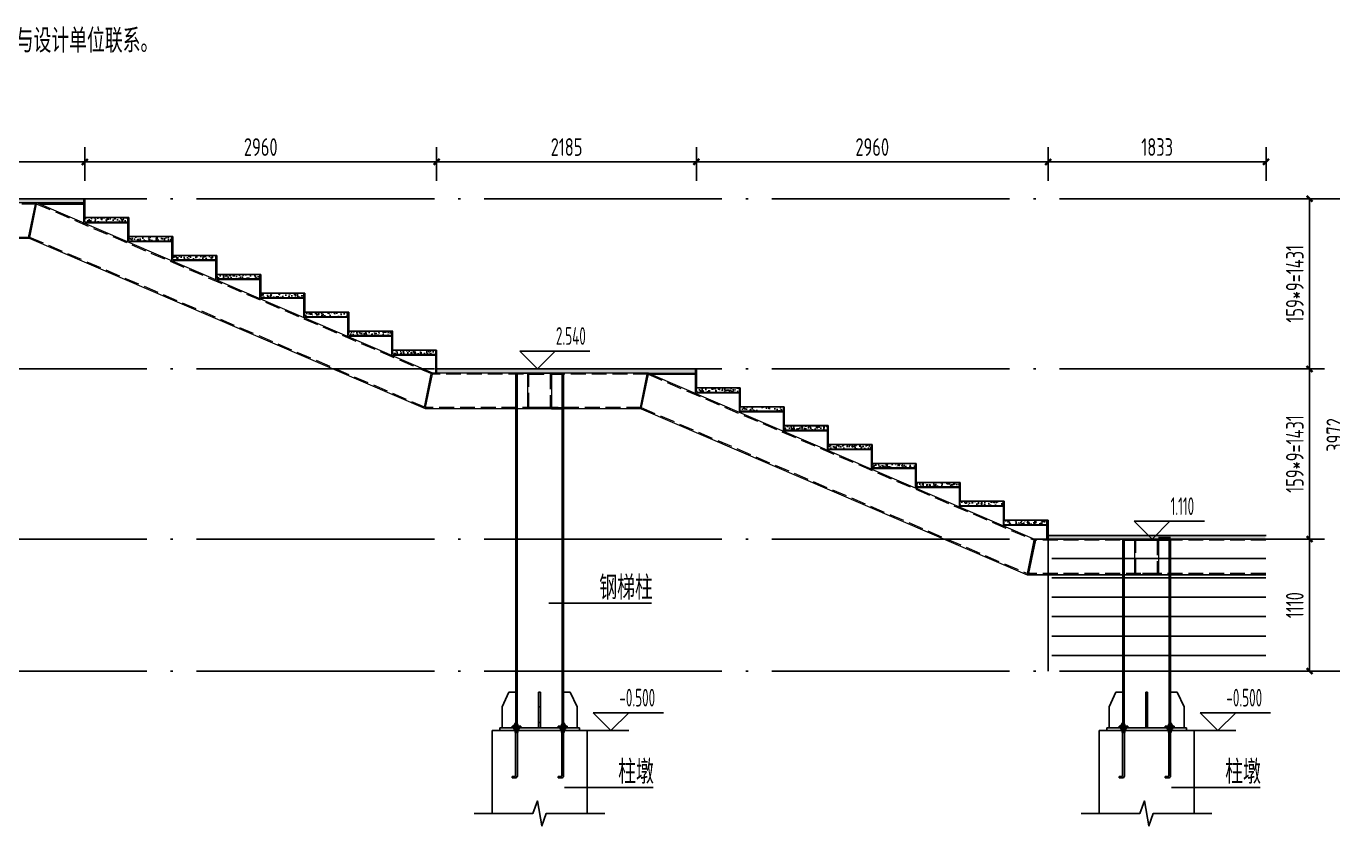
# Model space of a CAD drawing. Extents: x 6827379 to 6887889, y 99218 to 177608.
# Drawn here: x 6871291 to 6882285, y 127819 to 134543 of the extents above; entities that cross this region are included whole.
import ezdxf

# ---------------------------------------------------------------- set-up
doc = ezdxf.new("R2010")
doc.units = 0
doc.header["$LTSCALE"] = 1000
doc.header["$MEASUREMENT"] = 0
for name, pattern in [('2', [18.5, 12, -3, 0.5, -3]), ('CONTINOUS', [2000000.0, 1000000.0, 1000000.0]), ('DASH', [0.35, 0.25, -0.1]), ('DASHED', [19.05, 12.7, -6.35]), ('DOTE', [2.42, 2, -0.2, 0.02, -0.2])]:
    doc.linetypes.add(name, pattern=pattern)
for name, color, linetype in [('100', 7, 'Continuous'), ('__0', 7, 'Continuous'), ('A_公文', 7, 'Continuous'), ('A_公标', 3, 'Continuous'), ('A_标高', 3, 'Continuous'), ('A_符号', 3, 'Continuous'), ('A_轴线', 9, 'DOTE'), ('尺寸标注', 253, 'Continuous'), ('怀化站场雨棚$0$BOLT', 252, 'Continuous'), ('柱_主零件_实线', 2, 'Continuous'), ('柱_零件_实线', 3, 'Continuous'), ('校对1', 2, 'Continuous'), ('螺栓组-普通_实线', 1, 'Continuous')]:
    doc.layers.add(name, color=color, linetype=linetype)
doc.layers.add('BEAM', color=4, linetype='DASHED', lineweight=0)
doc.layers.add('BEAM_CON', color=4, linetype='Continuous', lineweight=0)
doc.styles.add('_TCH_DIM', font='tssdeng.shx', dxfattribs={"width": 0.8, "height": 200, "bigfont": 'GBCBIG.shx'})
doc.styles.add('_TCH_DIM_T3', font='tssdeng.shx', dxfattribs={"width": 0.705882, "bigfont": 'tssdchn.shx'})
doc.styles.get("Standard").update_dxf_attribs({"font": 'tssdeng.shx', "bigfont": 'hztxt.shx'})
doc.dimstyles.new('_TCH_ARCH&&50', dxfattribs={"dimtxt": 148.75, "dimasz": 50, "dimexe": 125, "dimexo": 150, "dimgap": 50, "dimtad": 1, "dimdec": 0, "dimzin": 0, "dimdsep": 46, "dimtxsty": '_TCH_DIM_T3', "dimblk": 'ARCHTICK', "dimcen": 0.09, "dimclrt": 7, "dimazin": 2, "dimtfac": 1, "dimtdec": 0, "dimtix": 1, "dimtmove": 2, "dimatfit": 3, "dimfxl": 1, "dimtolj": 1, "dimtzin": 0, "dimarcsym": 0})
pattern_1 = [(50, (105371.2, 53304.6), (71.72601826, -6.2752135), [7.5, -82.5]), (355, (105371.2, 53304.6), (-13.8751334, 75.2192134), [6, -66]), (100.4514, (105377.18, 53304.076), (57.8509382, 68.9439542), [6.374019, -70.1142112]), (46.1842, (105371.2, 53324.6), (106.7241049, -16.5519014), [11.25, -123.75]), (96.6356, (105380.1, 53323.22), (93.4662706, 97.4117871), [9.5610288, -105.1713]), (351.1842, (105371.2, 53324.6), (93.4661945, 97.4118601), [9, -99]), (21, (105381.2, 53319.6), (59.6907052, -40.26188907), [7.5, -82.5]), (326, (105381.2, 53319.6), (24.3315332, 72.5150045), [6, -66]), (71.4514, (105386.176, 53316.244), (84.02226286, 32.2530497), [6.374019, -70.1142112]), (37.5, (105371.202, 53304.599), (1.21598553, 33.28938538), [0, -65.2, 0, -67, 0, -66.25]), (7.5, (105371.2, 53304.6), (26.30695374, 39.44117119), [0, -38.2, 0, -63.7, 0, -25.25]), (327.5, (105348.902, 53304.6), (53.38224362, -2.25548717), [0, -25, 0, -78, 0, -103.5]), (317.5, (105338.9, 53304.6), (58.31861693, 10.01049823), [0, -32.5, 0, -51.8, 0, -73.5])]

# ---------------------------------------------------------------- blocks, each defined once
blk = doc.blocks.new('sdfdfgfgdsfdff')
h = blk.add_hatch()
h.set_pattern_fill('混凝土', color=8, scale=10, style=0)
h.set_pattern_definition([(50, (2535159.38, 732971.994), (71.7260183, -6.2752135), [7.5, -82.5]), (355, (2535159.38, 732971.994), (-13.8751334, 75.2192134), [6, -66]), (100.4514, (2535165.356, 732971.47), (57.8509382, 68.9439542), [6.374019, -70.1142112]), (46.1842, (2535159.38, 732991.99), (106.7241049, -16.5519014), [11.25, -123.75]), (96.6356, (2535168.27, 732990.62), (93.4662706, 97.411787), [9.5610288, -105.1713]), (351.1842, (2535159.38, 732991.99), (93.4661945, 97.41186), [9, -99]), (21, (2535169.38, 732986.994), (59.6907052, -40.2618891), [7.5, -82.5]), (326, (2535169.38, 732986.994), (24.3315332, 72.5150045), [6, -66]), (71.4514, (2535174.35, 732983.64), (84.0222629, 32.2530497), [6.374019, -70.1142112]), (37.5, (2535159.378, 732971.994), (1.21598553, 33.28938538), [0, -65.2, 0, -67, 0, -66.25]), (7.5, (2535159.38, 732971.994), (26.30695374, 39.4411712), [0, -38.2, 0, -63.7, 0, -25.25]), (327.5, (2535137.078, 732971.994), (53.38224362, -2.25548717), [0, -25, 0, -78, 0, -103.5]), (317.5, (2535127.08, 732971.994), (58.31861693, 10.01049823), [0, -32.5, 0, -51.8, 0, -73.5])])
h.paths.add_polyline_path([(6775609, 101214), (6775249, 101214), (6775249, 101179), (6775609, 101179)])
at = {"color": 6}
blk.add_line((6775249, 101214), (6775609, 101214), dxfattribs=at)
at = {"layer": 'BEAM'}
for points in [[(6775609, 101179), (6775609, 101373), (6775619, 101373), (6775619, 101169), (6775609, 101169)], [(6775609, 101179), (6775249, 101179), (6775249, 101169), (6775609, 101169)]]:
    blk.add_lwpolyline(points, dxfattribs=at)
blk = doc.blocks.new('dadsadsdasd')
at = {"layer": '怀化站场雨棚$0$BOLT', "linetype": 'Continuous'}
for p, q in [((7306093, -1827755), (7305869, -1827755)), ((7305869, -1827755), (7305869, -1827819)), ((7306039, -1827632), (7305924, -1827632)), ((7305924, -1827632), (7305924, -1827693)), ((7306039, -1827693), (7305924, -1827693)), ((7305924, -1827693), (7305924, -1827755)), ((7305924, -1827693), (7306039, -1827693)), ((7305924, -1827755), (7306039, -1827755)), ((7306020, -1827595), (7305943, -1827595)), ((7305943, -1827595), (7305943, -1827819)), ((7306020, -1827819), (7306020, -1827595)), ((7306039, -1827693), (7306039, -1827632)), ((7306039, -1827755), (7306039, -1827693)), ((7306093, -1827819), (7306093, -1827755)), ((7305869, -1827819), (7306093, -1827819)), ((7305924, -1827899), (7306039, -1827899)), ((7305924, -1827960), (7305924, -1827899)), ((7306039, -1827960), (7305924, -1827960)), ((7305924, -1827960), (7306039, -1827960)), ((7305943, -1827819), (7306020, -1827819)), ((7305943, -1829792), (7305943, -1827819)), ((7306020, -1827819), (7306020, -1829792)), ((7306039, -1827899), (7306039, -1827960)), ((7305934, -1829813), (7305796, -1829813)), ((7305796, -1829813), (7305796, -1829877)), ((7305924, -1829877), (7305796, -1829877))]:
    blk.add_line(p, q, dxfattribs=at)
for centre, radius, start, end in [((7305924, -1829781), 96, 270, 353.865), ((7305911, -1829792), 32, 317.2045, 0)]:
    blk.add_arc(centre, radius, start, end, dxfattribs=at)
blk = doc.blocks.new('_ArchTick')
at = {"color": 0, "linetype": 'ByBlock', "const_width": 0.4}
blk.add_lwpolyline([(-0.5, -0.5), (0.5, 0.5)], dxfattribs=at)
blk = doc.blocks.new('*D267')
at = {"layer": 'A_公标', "color": 0, "linetype": 'CONTINOUS', "lineweight": -2, "transparency": 16777216}
for p, q in [((6866930, 133242), (6866930, 133527)), ((6871785, 133242), (6871785, 133527)), ((6866930, 133402), (6871785, 133402))]:
    blk.add_line(p, q, dxfattribs=at)
at = {"layer": 'Defpoints', "color": 0, "linetype": 'CONTINOUS', "transparency": 16777216}
for p in [(6871785, 133402), (6866930, 133092), (6871785, 133092)]:
    blk.add_point(p, dxfattribs=at)
at = {"layer": 'A_公标', "color": 0, "linetype": 'CONTINOUS', "lineweight": -2, "transparency": 16777216, "xscale": 50, "yscale": 50, "zscale": 50, "rotation": 180}
blk.add_blockref('_ArchTick', (6866930, 133402), dxfattribs=at)
at = {"layer": 'A_公标', "color": 0, "linetype": 'CONTINOUS', "lineweight": -2, "transparency": 16777216, "xscale": 50, "yscale": 50, "zscale": 50}
blk.add_blockref('_ArchTick', (6871785, 133402), dxfattribs=at)
at = {"layer": 'A_公标', "color": 7, "linetype": 'CONTINOUS', "transparency": 16777216, "insert": (6869358, 133527), "char_height": 148.8, "attachment_point": 5, "style": '_TCH_DIM_T3'}
blk.add_mtext('\\A1;4855', dxfattribs=at)
blk = doc.blocks.new('*D268')
at = {"layer": 'A_公标', "color": 0, "linetype": 'CONTINOUS', "lineweight": -2, "transparency": 16777216}
for p, q in [((6871785, 133242), (6871785, 133527)), ((6874745, 133242), (6874745, 133527)), ((6871785, 133402), (6874745, 133402))]:
    blk.add_line(p, q, dxfattribs=at)
at = {"layer": 'Defpoints', "color": 0, "linetype": 'CONTINOUS', "transparency": 16777216}
for p in [(6874745, 133402), (6871785, 133092), (6874745, 133092)]:
    blk.add_point(p, dxfattribs=at)
at = {"layer": 'A_公标', "color": 0, "linetype": 'CONTINOUS', "lineweight": -2, "transparency": 16777216, "xscale": 50, "yscale": 50, "zscale": 50, "rotation": 180}
blk.add_blockref('_ArchTick', (6871785, 133402), dxfattribs=at)
at = {"layer": 'A_公标', "color": 0, "linetype": 'CONTINOUS', "lineweight": -2, "transparency": 16777216, "xscale": 50, "yscale": 50, "zscale": 50}
blk.add_blockref('_ArchTick', (6874745, 133402), dxfattribs=at)
at = {"layer": 'A_公标', "color": 7, "linetype": 'CONTINOUS', "transparency": 16777216, "insert": (6873265, 133527), "char_height": 148.8, "attachment_point": 5, "style": '_TCH_DIM_T3'}
blk.add_mtext('\\A1;2960', dxfattribs=at)
blk = doc.blocks.new('*D269')
at = {"layer": 'A_公标', "color": 0, "linetype": 'CONTINOUS', "lineweight": -2, "transparency": 16777216}
for p, q in [((6874745, 133242), (6874745, 133527)), ((6876930, 133242), (6876930, 133527)), ((6874745, 133402), (6876930, 133402))]:
    blk.add_line(p, q, dxfattribs=at)
at = {"layer": 'Defpoints', "color": 0, "linetype": 'CONTINOUS', "transparency": 16777216}
for p in [(6876930, 133402), (6874745, 133092), (6876930, 133092)]:
    blk.add_point(p, dxfattribs=at)
at = {"layer": 'A_公标', "color": 0, "linetype": 'CONTINOUS', "lineweight": -2, "transparency": 16777216, "xscale": 50, "yscale": 50, "zscale": 50, "rotation": 180}
blk.add_blockref('_ArchTick', (6874745, 133402), dxfattribs=at)
at = {"layer": 'A_公标', "color": 0, "linetype": 'CONTINOUS', "lineweight": -2, "transparency": 16777216, "xscale": 50, "yscale": 50, "zscale": 50}
blk.add_blockref('_ArchTick', (6876930, 133402), dxfattribs=at)
at = {"layer": 'A_公标', "color": 7, "linetype": 'CONTINOUS', "transparency": 16777216, "insert": (6875838, 133527), "char_height": 148.8, "attachment_point": 5, "style": '_TCH_DIM_T3'}
blk.add_mtext('\\A1;2185', dxfattribs=at)
blk = doc.blocks.new('*D270')
at = {"layer": 'A_公标', "color": 0, "linetype": 'CONTINOUS', "lineweight": -2, "transparency": 16777216}
for p, q in [((6876930, 133242), (6876930, 133527)), ((6879890, 133242), (6879890, 133527)), ((6876930, 133402), (6879890, 133402))]:
    blk.add_line(p, q, dxfattribs=at)
at = {"layer": 'Defpoints', "color": 0, "linetype": 'CONTINOUS', "transparency": 16777216}
for p in [(6879890, 133402), (6876930, 133092), (6879890, 133092)]:
    blk.add_point(p, dxfattribs=at)
at = {"layer": 'A_公标', "color": 0, "linetype": 'CONTINOUS', "lineweight": -2, "transparency": 16777216, "xscale": 50, "yscale": 50, "zscale": 50, "rotation": 180}
blk.add_blockref('_ArchTick', (6876930, 133402), dxfattribs=at)
at = {"layer": 'A_公标', "color": 0, "linetype": 'CONTINOUS', "lineweight": -2, "transparency": 16777216, "xscale": 50, "yscale": 50, "zscale": 50}
blk.add_blockref('_ArchTick', (6879890, 133402), dxfattribs=at)
at = {"layer": 'A_公标', "color": 7, "linetype": 'CONTINOUS', "transparency": 16777216, "insert": (6878410, 133527), "char_height": 148.8, "attachment_point": 5, "style": '_TCH_DIM_T3'}
blk.add_mtext('\\A1;2960', dxfattribs=at)
blk = doc.blocks.new('*D271')
at = {"layer": 'A_公标', "color": 0, "linetype": 'CONTINOUS', "lineweight": -2, "transparency": 16777216}
for p, q in [((6879890, 133242), (6879890, 133527)), ((6881723, 133242), (6881723, 133527)), ((6879890, 133402), (6881723, 133402))]:
    blk.add_line(p, q, dxfattribs=at)
at = {"layer": 'Defpoints', "color": 0, "linetype": 'CONTINOUS', "transparency": 16777216}
for p in [(6881723, 133402), (6879890, 133092), (6881723, 133092)]:
    blk.add_point(p, dxfattribs=at)
at = {"layer": 'A_公标', "color": 0, "linetype": 'CONTINOUS', "lineweight": -2, "transparency": 16777216, "xscale": 50, "yscale": 50, "zscale": 50, "rotation": 180}
blk.add_blockref('_ArchTick', (6879890, 133402), dxfattribs=at)
at = {"layer": 'A_公标', "color": 0, "linetype": 'CONTINOUS', "lineweight": -2, "transparency": 16777216, "xscale": 50, "yscale": 50, "zscale": 50}
blk.add_blockref('_ArchTick', (6881723, 133402), dxfattribs=at)
at = {"layer": 'A_公标', "color": 7, "linetype": 'CONTINOUS', "transparency": 16777216, "insert": (6880807, 133527), "char_height": 148.8, "attachment_point": 5, "style": '_TCH_DIM_T3'}
blk.add_mtext('\\A1;1833', dxfattribs=at)
blk = doc.blocks.new('*D285')
at = {"layer": 'A_公标', "color": 0, "linetype": 'CONTINOUS', "lineweight": -2, "transparency": 16777216}
for p, q in [((6881978, 133092), (6882555, 133092)), ((6882430, 129120), (6882430, 133092)), ((6881978, 129120), (6882555, 129120))]:
    blk.add_line(p, q, dxfattribs=at)
at = {"layer": 'Defpoints', "color": 0, "linetype": 'CONTINOUS', "transparency": 16777216}
for p in [(6881828, 133092), (6882430, 133092), (6881828, 129120)]:
    blk.add_point(p, dxfattribs=at)
at = {"layer": 'A_公标', "color": 0, "linetype": 'CONTINOUS', "lineweight": -2, "transparency": 16777216, "xscale": 50, "yscale": 50, "zscale": 50}
for p, rotation in [((6882430, 133092), 90), ((6882430, 129120), 270)]:
    blk.add_blockref('_ArchTick', p, dxfattribs=dict(at, rotation=rotation))
at = {"layer": 'A_公标', "color": 7, "linetype": 'CONTINOUS', "transparency": 16777216, "insert": (6882306, 131106), "char_height": 148.8, "attachment_point": 5, "rotation": 90, "style": '_TCH_DIM_T3'}
blk.add_mtext('\\A1;3972', dxfattribs=at)
blk = doc.blocks.new('*D286')
at = {"layer": 'A_公标', "color": 0, "linetype": 'CONTINOUS', "lineweight": -2, "transparency": 16777216}
for p, q in [((6881978, 130230), (6882214, 130230)), ((6882089, 129120), (6882089, 130230)), ((6881978, 129120), (6882214, 129120))]:
    blk.add_line(p, q, dxfattribs=at)
at = {"layer": 'Defpoints', "color": 0, "linetype": 'CONTINOUS', "transparency": 16777216}
for p in [(6881828, 130230), (6882089, 130230), (6881828, 129120)]:
    blk.add_point(p, dxfattribs=at)
at = {"layer": 'A_公标', "color": 0, "linetype": 'CONTINOUS', "lineweight": -2, "transparency": 16777216, "xscale": 50, "yscale": 50, "zscale": 50}
for p, rotation in [((6882089, 130230), 90), ((6882089, 129120), 270)]:
    blk.add_blockref('_ArchTick', p, dxfattribs=dict(at, rotation=rotation))
at = {"layer": 'A_公标', "color": 7, "linetype": 'CONTINOUS', "transparency": 16777216, "insert": (6881965, 129675), "char_height": 148.8, "attachment_point": 5, "rotation": 90, "style": '_TCH_DIM_T3'}
blk.add_mtext('\\A1;1110', dxfattribs=at)
blk = doc.blocks.new('*D287')
at = {"layer": 'A_公标', "color": 0, "linetype": 'CONTINOUS', "lineweight": -2, "transparency": 16777216}
for p, q in [((6881978, 131661), (6882214, 131661)), ((6882089, 130230), (6882089, 131661)), ((6881978, 130230), (6882214, 130230))]:
    blk.add_line(p, q, dxfattribs=at)
at = {"layer": 'Defpoints', "color": 0, "linetype": 'CONTINOUS', "transparency": 16777216}
for p in [(6881828, 131661), (6882089, 131661), (6881828, 130230)]:
    blk.add_point(p, dxfattribs=at)
at = {"layer": 'A_公标', "color": 0, "linetype": 'CONTINOUS', "lineweight": -2, "transparency": 16777216, "xscale": 50, "yscale": 50, "zscale": 50}
for p, rotation in [((6882089, 131661), 90), ((6882089, 130230), 270)]:
    blk.add_blockref('_ArchTick', p, dxfattribs=dict(at, rotation=rotation))
at = {"layer": 'A_公标', "color": 7, "linetype": 'CONTINOUS', "transparency": 16777216, "insert": (6881965, 130946), "char_height": 148.75, "attachment_point": 5, "rotation": 90, "style": '_TCH_DIM_T3'}
blk.add_mtext('\\A1;159*9=1431', dxfattribs=at)
blk = doc.blocks.new('*D288')
at = {"layer": 'A_公标', "color": 0, "linetype": 'CONTINOUS', "lineweight": -2, "transparency": 16777216}
for p, q in [((6881978, 133092), (6882214, 133092)), ((6882089, 131661), (6882089, 133092)), ((6881978, 131661), (6882214, 131661))]:
    blk.add_line(p, q, dxfattribs=at)
at = {"layer": 'Defpoints', "color": 0, "linetype": 'CONTINOUS', "transparency": 16777216}
for p in [(6881828, 133092), (6882089, 133092), (6881828, 131661)]:
    blk.add_point(p, dxfattribs=at)
at = {"layer": 'A_公标', "color": 0, "linetype": 'CONTINOUS', "lineweight": -2, "transparency": 16777216, "xscale": 50, "yscale": 50, "zscale": 50}
for p, rotation in [((6882089, 133092), 90), ((6882089, 131661), 270)]:
    blk.add_blockref('_ArchTick', p, dxfattribs=dict(at, rotation=rotation))
at = {"layer": 'A_公标', "color": 7, "linetype": 'CONTINOUS', "transparency": 16777216, "insert": (6881965, 132377), "char_height": 148.75, "attachment_point": 5, "rotation": 90, "style": '_TCH_DIM_T3'}
blk.add_mtext('\\A1;159*9=1431', dxfattribs=at)

msp = doc.modelspace()

# ---------------------------------------------------------------- hatches: boundary and pattern name
h = msp.add_hatch()
h.set_pattern_fill('混凝土', color=8, scale=10, style=0)
h.set_pattern_definition(pattern_1)
h.paths.add_polyline_path([(6866940, 133092.4), (6871775, 133092.4), (6871775, 133057.4), (6866940, 133057.4)])
h = msp.add_hatch()
h.set_pattern_fill('混凝土', color=8, scale=10, style=0)
h.set_pattern_definition(pattern_1)
h.paths.add_polyline_path([(6874745, 131661.4), (6876920, 131661.4), (6876920, 131626.4), (6874745, 131626.4)])
h = msp.add_hatch()
h.set_pattern_fill('混凝土', color=8, scale=10, style=0)
h.set_pattern_definition(pattern_1)
h.paths.add_polyline_path([(6881717.6, 130260.4), (6879890, 130260.4), (6879890, 130230.4), (6881717.6, 130230.4)])

# ---------------------------------------------------------------- linework, layer by layer
at = {"color": 6}
for p, q in [((6866930, 133092.4), (6871785, 133092.4)), ((6874745, 131661.4), (6876930, 131661.4))]:
    msp.add_line(p, q, dxfattribs=at)
at = {"color": 4, "ltscale": 0.1}
for p, q in [((6871381.7, 133057.4), (6871775, 133057.4)), ((6871405, 133047.4), (6871775, 133047.4)), ((6871785, 133092.4), (6871785, 132933.4)), ((6871785, 132933.4), (6872155, 132933.4)), ((6872155, 132933.4), (6872155, 132774.4)), ((6872155, 132774.4), (6872525, 132774.4)), ((6872525, 132774.4), (6872525, 132615.4)), ((6872525, 132615.4), (6872895, 132615.4)), ((6872895, 132615.4), (6872895, 132456.4)), ((6872895, 132456.4), (6873265, 132456.4)), ((6873265, 132456.4), (6873265, 132297.4)), ((6873265, 132297.4), (6873635, 132297.4)), ((6873635, 132297.4), (6873635, 132138.4)), ((6873635, 132138.4), (6874005, 132138.4)), ((6874005, 132138.4), (6874005, 131979.4)), ((6874005, 131979.4), (6874375, 131979.4)), ((6874375, 131979.4), (6874375, 131820.4)), ((6874375, 131820.4), (6874745, 131820.4)), ((6874745, 131820.4), (6874745, 131661.4)), ((6876930, 131661.4), (6876930, 131502.4)), ((6876930, 131502.4), (6877300, 131502.4)), ((6877300, 131502.4), (6877300, 131343.4)), ((6877300, 131343.4), (6877670, 131343.4)), ((6877670, 131343.4), (6877670, 131184.4)), ((6877670, 131184.4), (6878040, 131184.4)), ((6878040, 131184.4), (6878040, 131025.4)), ((6878040, 131025.4), (6878410, 131025.4)), ((6878410, 131025.4), (6878410, 130866.4)), ((6878410, 130866.4), (6878780, 130866.4)), ((6878780, 130866.4), (6878780, 130707.4)), ((6878780, 130707.4), (6879150, 130707.4)), ((6879150, 130707.4), (6879150, 130548.4)), ((6879150, 130548.4), (6879520, 130548.4)), ((6879520, 130548.4), (6879520, 130389.4)), ((6879520, 130389.4), (6879890, 130389.4)), ((6879890, 130389.4), (6879890, 130230.4)), ((6879715.6, 129940.4), (6879773.2, 130220.4)), ((6879725.8, 129940.4), (6879783.4, 130220.4)), ((6881720, 130230.4), (6879775.3, 130230.4)), ((6879890, 130230.4), (6879890, 129120.4)), ((6881720, 129930.4), (6879713.6, 129930.4))]:
    msp.add_line(p, q, dxfattribs=at)
at = {"color": 8, "ltscale": 0.1}
for p, q in [((6881720, 130067.4), (6879920, 130067.4)), ((6881720, 129904.4), (6879920, 129904.4)), ((6881720, 129741.4), (6879920, 129741.4)), ((6881720, 129578.4), (6879920, 129578.4)), ((6881720, 129415.4), (6879920, 129415.4)), ((6881720, 129252.4), (6879920, 129252.4))]:
    msp.add_line(p, q, dxfattribs=at)
at = {"color": 4, "ltscale": 0.1}
for points in [[(6879880, 130389.4), (6879880, 130230.4)], [(6879890, 130230.4), (6879890, 130260.4), (6881723, 130260.4)]]:
    msp.add_lwpolyline(points, dxfattribs=at)
at = {"layer": 'A_标高'}
for p, q in [((6875593.6, 131661.4), (6875443.6, 131811.4)), ((6875443.6, 131811.4), (6876034.8, 131811.4)), ((6875593.6, 131661.4), (6875743.6, 131811.4)), ((6880764.9, 130230.4), (6880614.9, 130380.4)), ((6880614.9, 130380.4), (6881206, 130380.4)), ((6880764.9, 130230.4), (6880914.9, 130380.4)), ((6876211.6, 128620.4), (6876061.6, 128770.4)), ((6876061.6, 128770.4), (6876652.7, 128770.4)), ((6876211.6, 128620.4), (6876361.6, 128770.4)), ((6881318.6, 128620.4), (6881168.6, 128770.4)), ((6881168.6, 128770.4), (6881759.8, 128770.4)), ((6881318.6, 128620.4), (6881468.6, 128770.4)), ((6875861.6, 128620.4), (6876361.6, 128620.4)), ((6880968.6, 128620.4), (6881468.6, 128620.4))]:
    msp.add_line(p, q, dxfattribs=at)
at = {"layer": 'A_符号', "linetype": 'CONTINOUS'}
msp.add_lwpolyline([(6875061.3, 127924.5), (6875555.1, 127924.5), (6875593.3, 128029.5), (6875630.3, 127819.5), (6875667.6, 127924.5), (6876161.3, 127924.5)], dxfattribs=at)
at = {"layer": 'A_符号', "color": 9, "linetype": 'CONTINOUS'}
msp.add_lwpolyline([(6880168.4, 127924.5), (6880662.1, 127924.5), (6880700.4, 128029.5), (6880737.4, 127819.5), (6880774.6, 127924.5), (6881268.4, 127924.5)], dxfattribs=at)
at = {"layer": 'A_轴线', "color": 1}
for points in [[(6881985.6, 133092.4), (6855865.8, 133092.4)], [(6881985.6, 131661.4), (6855865.8, 131661.4)], [(6881985.6, 130230.4), (6855865.8, 130230.4)], [(6881985.6, 129120.4), (6855865.8, 129120.4)]]:
    msp.add_lwpolyline(points, dxfattribs=at)
at = {"layer": 'BEAM', "linetype": 'DASH', "ltscale": 0.5}
for p, q in [((6871379.7, 133047.4), (6867335.4, 133047.4)), ((6874709.7, 131616.4), (6871379.7, 133047.4)), ((6871322.1, 132767.4), (6867393, 132767.4)), ((6874652.1, 131336.4), (6871322.1, 132767.4)), ((6876524.7, 131616.4), (6874709.7, 131616.4)), ((6876524.7, 131616.4), (6879773.2, 130220.4)), ((6876467.1, 131336.4), (6874652.1, 131336.4)), ((6876467.1, 131336.4), (6879715.6, 129940.4)), ((6881720, 130220.4), (6879773.2, 130220.4)), ((6881720, 129940.4), (6879715.6, 129940.4))]:
    msp.add_line(p, q, dxfattribs=at)
at = {"layer": 'BEAM', "color": 8, "linetype": 'DASH', "ltscale": 0.5}
for p, q in [((6875711.3, 131336.4), (6875811.3, 131336.4)), ((6880818.4, 130245.4), (6880918.4, 130245.4))]:
    msp.add_line(p, q, dxfattribs=at)
at = {"layer": 'BEAM', "linetype": 'DASH', "ltscale": 0.5}
msp.add_lwpolyline([(6875521.3, 131616.4), (6875701.3, 131616.4), (6875701.3, 131336.4), (6875521.3, 131336.4)], close=True, dxfattribs=at)
at = {"layer": 'BEAM', "color": 9, "linetype": 'DASH', "ltscale": 0.5}
msp.add_lwpolyline([(6880628.4, 130220.4), (6880808.4, 130220.4), (6880808.4, 129940.4), (6880628.4, 129940.4)], close=True, dxfattribs=at)
at = {"layer": 'BEAM_CON'}
for p, q in [((6871381.7, 133057.4), (6867333.3, 133057.4)), ((6871311.9, 132767.4), (6871369.5, 133047.4)), ((6871322.1, 132767.4), (6871379.7, 133047.4)), ((6874711.7, 131626.4), (6871381.7, 133057.4)), ((6871320, 132757.4), (6867395, 132757.4)), ((6874650, 131326.4), (6871320, 132757.4)), ((6874735, 131820.4), (6874745, 131820.4)), ((6874642.7, 131340.4), (6874700.3, 131620.4)), ((6874652.1, 131336.4), (6874709.7, 131616.4)), ((6876526.7, 131626.4), (6874711.7, 131626.4)), ((6876514.5, 131616.4), (6876456.9, 131336.4)), ((6876524.7, 131616.4), (6876467.1, 131336.4)), ((6876526.7, 131626.4), (6879775.3, 130230.4)), ((6876526.7, 131626.4), (6876920, 131626.4)), ((6876550, 131616.4), (6876920, 131616.4)), ((6876465, 131326.4), (6874650, 131326.4)), ((6876465, 131326.4), (6879713.6, 129930.4))]:
    msp.add_line(p, q, dxfattribs=at)
at = {"layer": 'BEAM_CON', "color": 8}
for p, q in [((6875711.3, 131616.4), (6875811.3, 131616.4)), ((6875711.3, 131326.4), (6875811.3, 131326.4)), ((6880518.4, 130220.4), (6880918.4, 130220.4)), ((6880818.4, 130235.4), (6880918.4, 130235.4))]:
    msp.add_line(p, q, dxfattribs=at)
at = {"layer": 'BEAM_CON'}
for points in [[(6874735, 131820.4), (6874735, 131626.4)], [(6874745, 131820.4), (6874745, 131626.4)]]:
    msp.add_lwpolyline(points, dxfattribs=at)
msp.add_lwpolyline([(6875511.3, 131626.4), (6875711.3, 131626.4), (6875711.3, 131326.4), (6875511.3, 131326.4), (6875511.3, 131626.4)], close=True, dxfattribs=at)
at = {"layer": 'BEAM_CON', "color": 9}
msp.add_lwpolyline([(6880618.4, 130230.4), (6880818.4, 130230.4), (6880818.4, 129930.4), (6880618.4, 129930.4), (6880618.4, 130230.4)], close=True, dxfattribs=at)
at = {"layer": '尺寸标注'}
for q in [(6875811.3, 129074.3), (6875811.3, 128991)]:
    msp.add_line((6875811.3, 128968.4), q, dxfattribs=at)
at = {"layer": '尺寸标注', "color": 9}
msp.add_line((6880918.4, 128968.4), (6880918.4, 128991), dxfattribs=at)
at = {"layer": '柱_主零件_实线'}
for p, q in [((6875411.3, 128658.4), (6875411.3, 129120.4)), ((6875811.3, 128658.4), (6875811.3, 129120.4)), ((6875603.3, 128644.4), (6875411.3, 128644.4)), ((6875811.3, 128644.4), (6875619.3, 128644.4))]:
    msp.add_line(p, q, dxfattribs=at)
at = {"layer": '柱_主零件_实线', "color": 2, "linetype": '2'}
for p, q in [((6875421.3, 128644.4), (6875421.3, 129120.4)), ((6875801.3, 128644.4), (6875801.3, 129120.4)), ((6875411.3, 128644.4), (6875411.3, 128658.4)), ((6875603.3, 128644.4), (6875619.3, 128644.4)), ((6875811.3, 128644.4), (6875811.3, 128658.4))]:
    msp.add_line(p, q, dxfattribs=at)
at = {"layer": '柱_主零件_实线', "color": 9}
for p, q in [((6880518.4, 128658.4), (6880518.4, 129120.4)), ((6880918.4, 128658.4), (6880918.4, 129120.4)), ((6880710.4, 128644.4), (6880518.4, 128644.4)), ((6880918.4, 128644.4), (6880726.4, 128644.4))]:
    msp.add_line(p, q, dxfattribs=at)
at = {"layer": '柱_主零件_实线', "color": 9, "linetype": '2'}
for p, q in [((6880528.4, 128644.4), (6880528.4, 129120.4)), ((6880908.4, 128644.4), (6880908.4, 129120.4)), ((6880518.4, 128644.4), (6880518.4, 128658.4)), ((6880710.4, 128644.4), (6880726.4, 128644.4)), ((6880918.4, 128644.4), (6880918.4, 128658.4))]:
    msp.add_line(p, q, dxfattribs=at)
at = {"layer": '柱_零件_实线'}
for p, q in [((6875296.3, 128819.4), (6875353.3, 128944.4)), ((6875353.3, 128944.4), (6875411.3, 128944.4)), ((6875411.3, 128944.4), (6875411.3, 128689.4)), ((6875603.3, 128944.4), (6875619.3, 128944.4)), ((6875603.3, 128644.4), (6875603.3, 128944.4)), ((6875619.3, 128944.4), (6875619.3, 128644.4)), ((6875811.3, 128944.4), (6875869.3, 128944.4)), ((6875811.3, 128689.4), (6875811.3, 128944.4)), ((6875869.3, 128944.4), (6875926.3, 128819.4)), ((6875296.3, 128644.4), (6875296.3, 128819.4)), ((6875619.3, 128819.4), (6875603.3, 128819.4)), ((6875926.3, 128819.4), (6875926.3, 128644.4)), ((6875946.3, 128644.4), (6875276.3, 128644.4)), ((6875276.3, 128620.4), (6875276.3, 128644.4)), ((6875379.4, 128658.4), (6875454.4, 128658.4)), ((6875379.4, 128644.4), (6875379.4, 128658.4)), ((6875411.3, 128689.4), (6875390.7, 128658.4)), ((6875454.4, 128644.4), (6875454.4, 128658.4)), ((6875768.3, 128658.4), (6875843.3, 128658.4)), ((6875768.3, 128644.4), (6875768.3, 128658.4)), ((6875832, 128658.4), (6875811.3, 128689.4)), ((6875843.3, 128644.4), (6875843.3, 128658.4)), ((6875946.3, 128620.4), (6875946.3, 128644.4)), ((6875276.3, 128620.4), (6875946.3, 128620.4))]:
    msp.add_line(p, q, dxfattribs=at)
at = {"layer": '柱_零件_实线', "color": 9}
for p, q in [((6880403.4, 128819.4), (6880460.4, 128944.4)), ((6880460.4, 128944.4), (6880518.4, 128944.4)), ((6880518.4, 128944.4), (6880518.4, 128689.4)), ((6880710.4, 128944.4), (6880726.4, 128944.4)), ((6880710.4, 128644.4), (6880710.4, 128944.4)), ((6880726.4, 128944.4), (6880726.4, 128644.4)), ((6880918.4, 128944.4), (6880976.4, 128944.4)), ((6880918.4, 128689.4), (6880918.4, 128944.4)), ((6880976.4, 128944.4), (6881033.4, 128819.4)), ((6880403.4, 128644.4), (6880403.4, 128819.4)), ((6880726.4, 128819.4), (6880710.4, 128819.4)), ((6881033.4, 128819.4), (6881033.4, 128644.4)), ((6881053.4, 128644.4), (6880383.4, 128644.4)), ((6880383.4, 128620.4), (6880383.4, 128644.4)), ((6880486.4, 128658.4), (6880561.4, 128658.4)), ((6880486.4, 128644.4), (6880486.4, 128658.4)), ((6880518.4, 128689.4), (6880497.7, 128658.4)), ((6880561.4, 128644.4), (6880561.4, 128658.4)), ((6880875.3, 128658.4), (6880950.3, 128658.4)), ((6880875.3, 128644.4), (6880875.3, 128658.4)), ((6880939.1, 128658.4), (6880918.4, 128689.4)), ((6880950.3, 128644.4), (6880950.3, 128658.4)), ((6881053.4, 128620.4), (6881053.4, 128644.4)), ((6880383.4, 128620.4), (6881053.4, 128620.4))]:
    msp.add_line(p, q, dxfattribs=at)
at = {"layer": '柱_零件_实线', "color": 3, "linetype": '2'}
for p, q in [((6875619.3, 128689.4), (6875603.3, 128689.4)), ((6875841.3, 128644.4), (6875832, 128658.4))]:
    msp.add_line(p, q, dxfattribs=at)
at = {"layer": '柱_零件_实线', "color": 9, "linetype": '2'}
for p, q in [((6880726.4, 128689.4), (6880710.4, 128689.4)), ((6880948.4, 128644.4), (6880939.1, 128658.4))]:
    msp.add_line(p, q, dxfattribs=at)
at = {"layer": '校对1', "color": 2, "linetype": 'CONTINOUS'}
for p, q in [((6875411.3, 131626.4), (6875411.3, 129120.4)), ((6875421.3, 131626.4), (6875421.3, 129120.4)), ((6875801.3, 131626.4), (6875801.3, 129120.4)), ((6875811.3, 131626.4), (6875811.3, 129120.4))]:
    msp.add_line(p, q, dxfattribs=at)
at = {"layer": '校对1', "linetype": 'CONTINOUS'}
msp.add_line((6875411.3, 131626.4), (6875811.3, 131626.4), dxfattribs=at)
at = {"layer": '校对1', "color": 9, "linetype": 'CONTINOUS'}
for p, q in [((6880518.4, 130230.4), (6880518.4, 129120.4)), ((6880518.4, 130230.4), (6880918.4, 130230.4)), ((6880528.4, 130230.4), (6880528.4, 129120.4)), ((6880908.4, 130230.4), (6880908.4, 129120.4)), ((6880918.4, 130230.4), (6880918.4, 129120.4))]:
    msp.add_line(p, q, dxfattribs=at)
at = {"layer": '校对1', "linetype": 'CONTINOUS'}
for points in [[(6875689.6, 129692.2), (6876553.5, 129692.2)], [(6875820.9, 128143), (6876566.2, 128143)]]:
    msp.add_lwpolyline(points, dxfattribs=at)
at = {"layer": '校对1', "color": 0, "linetype": 'CONTINOUS'}
for points in [[(6875211.3, 128620.4), (6876011.3, 128620.4), (6876011.3, 127924.5)], [(6875211.3, 128620.4), (6875211.3, 127924.5)]]:
    msp.add_lwpolyline(points, dxfattribs=at)
at = {"layer": '校对1', "color": 9, "linetype": 'CONTINOUS'}
for points in [[(6880318.4, 128620.4), (6881118.4, 128620.4), (6881118.4, 127924.5)], [(6880318.4, 128620.4), (6880318.4, 127924.5)], [(6880928, 128143), (6881673.3, 128143)]]:
    msp.add_lwpolyline(points, dxfattribs=at)
at = {"layer": '螺栓组-普通_实线', "color": 7}
for p, q in [((6875416.9, 128666.4), (6875416.9, 128616.4)), ((6875416.9, 128666.4), (6875416.9, 128616.4)), ((6875805.8, 128666.4), (6875805.8, 128616.4)), ((6875805.8, 128666.4), (6875805.8, 128616.4))]:
    msp.add_line(p, q, dxfattribs=at)
at = {"layer": '螺栓组-普通_实线', "color": 9}
for p, q in [((6880523.9, 128666.4), (6880523.9, 128616.4)), ((6880523.9, 128666.4), (6880523.9, 128616.4)), ((6880912.8, 128666.4), (6880912.8, 128616.4)), ((6880912.8, 128666.4), (6880912.8, 128616.4))]:
    msp.add_line(p, q, dxfattribs=at)
at = {"layer": '螺栓组-普通_实线', "const_width": 0.14}
for points in [[(6875416.9, 128658.4), (6875416.9, 128624.4)], [(6875416.9, 128658.4), (6875416.9, 128624.4)], [(6875805.8, 128658.4), (6875805.8, 128624.4)], [(6875805.8, 128658.4), (6875805.8, 128624.4)]]:
    msp.add_lwpolyline(points, dxfattribs=at)
at = {"layer": '螺栓组-普通_实线', "color": 9, "const_width": 0.14}
for points in [[(6880523.9, 128658.4), (6880523.9, 128624.4)], [(6880523.9, 128658.4), (6880523.9, 128624.4)], [(6880912.8, 128658.4), (6880912.8, 128624.4)], [(6880912.8, 128658.4), (6880912.8, 128624.4)]]:
    msp.add_lwpolyline(points, dxfattribs=at)

# ---------------------------------------------------------------- block references
at = {"linetype": 'CONTINOUS', "xscale": -1}
for p in [(13647394.1, 31719.2), (13647764.1, 31560.2), (13648134.1, 31401.2), (13648504.1, 31242.2), (13648874.1, 31083.2), (13649244.1, 30924.2), (13649614.1, 30765.2), (13649984.1, 30606.2), (13652539.1, 30288.2), (13652909.1, 30129.2), (13653279.1, 29970.2), (13653649.1, 29811.2), (13654019.1, 29652.2), (13654389.1, 29493.2), (13654759.1, 29334.2), (13655129.1, 29175.2)]:
    msp.add_blockref('sdfdfgfgdsfdff', p, dxfattribs=at)
at = {"layer": '__0', "linetype": 'Continuous', "xscale": 0.2, "yscale": 0.2, "zscale": 0.2}
for p in [(5414220.6, 494197.5), (5414609.5, 494197.5)]:
    msp.add_blockref('dadsadsdasd', p, dxfattribs=at)
at = {"layer": '__0', "color": 9, "linetype": 'Continuous', "xscale": 0.2, "yscale": 0.2, "zscale": 0.2}
for p in [(5419327.7, 494197.5), (5419716.6, 494197.5)]:
    msp.add_blockref('dadsadsdasd', p, dxfattribs=at)

# ---------------------------------------------------------------- texts
at = {"layer": '100', "color": 7, "linetype": 'Continuous', "width": 0.75}
for s, p in [('注：旋转楼扶梯平面定位需经现场实测复核，如不符需及时与设计单位联系。', (6867303.4, 134320.9)), ('钢梯柱', (6876113.8, 129722.2)), ('柱墩', (6876272.4, 128173))]:
    msp.add_text(s, height=200, dxfattribs=at).set_placement(p)
at = {"layer": '100', "color": 9, "linetype": 'Continuous', "width": 0.75}
msp.add_text('柱墩', height=200, dxfattribs=at).set_placement((6881379.5, 128173))
at = {"layer": 'A_公文', "style": '_TCH_DIM', "width": 0.564706}
for s, p in [('2.540', (6875748.4, 131863.9)), ('1.110', (6880919.6, 130432.9)), ('-0.500', (6876282.3, 128822.9)), ('-0.500', (6881389.4, 128822.9))]:
    msp.add_text(s, height=148.75, dxfattribs=at).set_placement(p)

# ---------------------------------------------------------------- dimensions: what is measured, and where the dimension line sits
at = {"layer": 'A_公标', "linetype": 'CONTINOUS'}
for p1, p2, distance, picture, middle in [((6866930, 133092.4), (6871785, 133092.4), 310, '*D267', (6869357.5, 133526.7)), ((6871785, 133092.4), (6874745, 133092.4), 310, '*D268', (6873265, 133526.7)), ((6874745, 133092.4), (6876930, 133092.4), 310, '*D269', (6875837.5, 133526.7)), ((6876930, 133092.4), (6879890, 133092.4), 310, '*D270', (6878410, 133526.7)), ((6879890, 133092.4), (6881723, 133092.4), 310, '*D271', (6880806.5, 133526.7)), ((6881827.6, 129120.4), (6881827.6, 133092.4), -602.3, '*D285', (6882305.5, 131106.4)), ((6881827.6, 129120.4), (6881827.6, 130230.4), -261.4, '*D286', (6881964.6, 129675.4))]:
    dim = msp.add_aligned_dim(p1=p1, p2=p2, distance=distance, dimstyle='_TCH_ARCH&&50', dxfattribs=at)
    dim.commit()
    dim.dimension.update_dxf_attribs({"geometry": picture, "text_midpoint": middle})
for p1, p2, picture, middle in [((6881827.6, 131661.4), (6881827.6, 133092.4), '*D288', (6881964.6, 132376.9)), ((6881827.6, 130230.4), (6881827.6, 131661.4), '*D287', (6881964.6, 130945.9))]:
    dim = msp.add_aligned_dim(p1=p1, p2=p2, distance=-261.4, text='159*9=1431', dimstyle='_TCH_ARCH&&50', dxfattribs=at)
    dim.commit()
    dim.dimension.update_dxf_attribs({"geometry": picture, "text_midpoint": middle})

doc.saveas('drawing.dxf')
